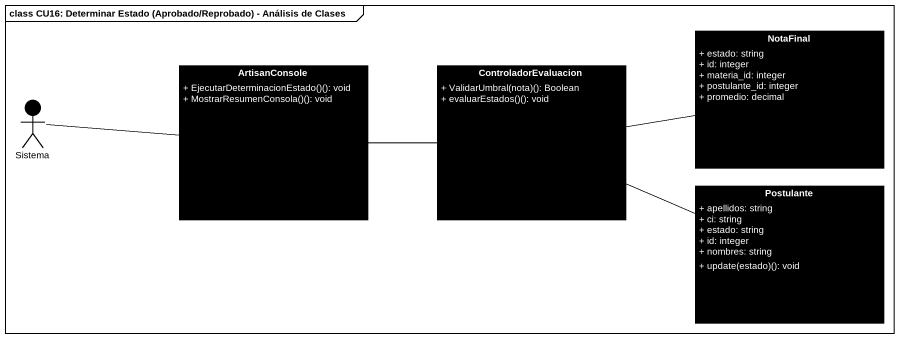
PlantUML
@startuml
mainframe class CU16: Determinar Estado (Aprobado/Reprobado) - Análisis de Clases
allowmixing
hide circle
hide empty members
skinparam classAttributeIconSize 0
class NotaFinal #000000 {
  + estado: string
  + id: integer
  + materia_id: integer
  + postulante_id: integer
  + promedio: decimal
}
class ArtisanConsole #000000 {
  + EjecutarDeterminacionEstado()(): void
  + MostrarResumenConsola()(): void
}
class ControladorEvaluacion #000000 {
  + ValidarUmbral(nota)(): Boolean
  + evaluarEstados()(): void
}
actor Sistema #000000
class Postulante #000000 {
  + apellidos: string
  + ci: string
  + estado: string
  + id: integer
  + nombres: string
  + update(estado)(): void
}
ArtisanConsole -right- ControladorEvaluacion
ControladorEvaluacion -right- NotaFinal
ControladorEvaluacion -right- Postulante
Sistema -right- ArtisanConsole
@enduml
